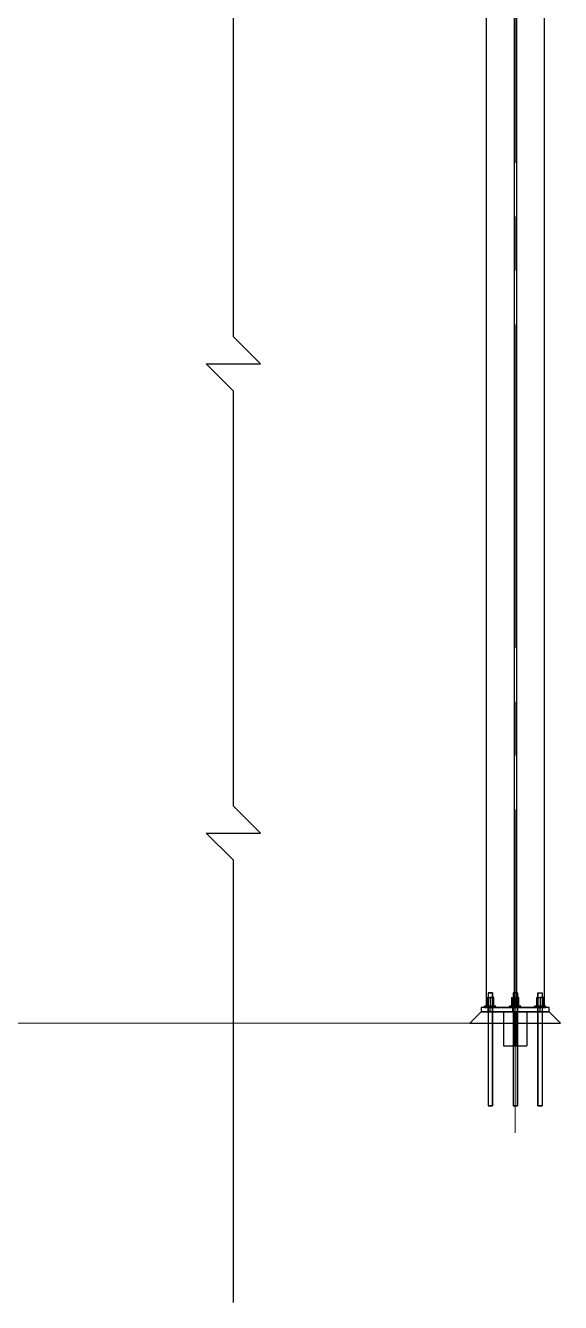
# Model space of a CAD drawing. Header units: metres. Extents: x 0 to 63075, y 0 to 44550.
# Drawn here: x 32987 to 35351, y 9912 to 15553 of the extents above; entities that cross this region are included whole.
import ezdxf

# ---------------------------------------------------------------- set-up
doc = ezdxf.new("R2010")
doc.units = ezdxf.units.M
doc.header["$LTSCALE"] = 75
doc.linetypes.add('CENTER2', pattern=[28.575, 19.05, -3.175, 3.175, -3.175])
for name, color, linetype in [('SC1', 7, 'CENTER2'), ('SDM', 7, 'Continuous'), ('SL1', 8, 'Continuous')]:
    doc.layers.add(name, color=color, linetype=linetype)

# ---------------------------------------------------------------- blocks, each defined once
blk = doc.blocks.new('A$C30d4501c')
at = {"layer": 'SL1'}
for p, q in [((1240.1, 9396.4), (1240.1, 434)), ((1250.6, 9396.4), (1250.6, 434)), ((1117.3, 5155), (1117.3, 440.3)), ((1373.3, 5155), (1373.3, 440.3)), ((1119.5, 478.3), (1151.1, 478.3)), ((1119.5, 478.3), (1119.5, 440.3)), ((1119.5, 478.3), (1151.1, 478.3)), ((1119.5, 478.3), (1119.5, 440.3)), ((1125.4, 478.3), (1125.4, 440.3)), ((1125.4, 478.3), (1125.4, 440.3)), ((1125.8, 500), (1125.8, 478.3)), ((1125.8, 500), (1144.8, 500)), ((1125.8, 500), (1125.8, 0)), ((1144.8, 500), (1125.8, 500)), ((1125.8, 478.3), (1125.8, 365)), ((1151.1, 478.3), (1135.3, 478.3)), ((1135.3, 478.3), (1135.3, 440.3)), ((1135.3, 478.3), (1135.3, 440.3)), ((1144.8, 500), (1144.8, 478.3)), ((1144.8, 0), (1144.8, 500)), ((1144.8, 478.3), (1144.8, 365)), ((1145.2, 478.3), (1145.2, 440.3)), ((1145.2, 478.3), (1145.2, 440.3)), ((1151.1, 440.3), (1151.1, 478.3)), ((1151.1, 440.3), (1151.1, 478.3)), ((1229.5, 478.3), (1261.1, 478.3)), ((1229.5, 478.3), (1229.5, 440.3)), ((1229.5, 478.3), (1261.1, 478.3)), ((1229.5, 478.3), (1229.5, 440.3)), ((1235.4, 478.3), (1235.4, 440.3)), ((1235.4, 478.3), (1235.4, 440.3)), ((1235.8, 500), (1235.8, 478.3)), ((1235.8, 500), (1254.8, 500)), ((1235.8, 500), (1235.8, 0)), ((1254.8, 500), (1235.8, 500)), ((1235.8, 478.3), (1235.8, 365)), ((1261.1, 478.3), (1245.3, 478.3)), ((1245.3, 478.3), (1245.3, 440.3)), ((1245.3, 478.3), (1245.3, 440.3)), ((1254.8, 500), (1254.8, 478.3)), ((1254.8, 0), (1254.8, 500)), ((1254.8, 478.3), (1254.8, 365)), ((1255.2, 478.3), (1255.2, 440.3)), ((1255.2, 478.3), (1255.2, 440.3)), ((1261.1, 440.3), (1261.1, 478.3)), ((1261.1, 440.3), (1261.1, 478.3)), ((1339.5, 478.3), (1371.1, 478.3)), ((1339.5, 478.3), (1339.5, 440.3)), ((1339.5, 478.3), (1371.1, 478.3)), ((1339.5, 478.3), (1339.5, 440.3)), ((1345.4, 478.3), (1345.4, 440.3)), ((1345.4, 478.3), (1345.4, 440.3)), ((1345.8, 500), (1345.8, 478.3)), ((1345.8, 500), (1364.8, 500)), ((1345.8, 0), (1345.8, 500)), ((1345.8, 500), (1364.8, 500)), ((1345.8, 478.3), (1345.8, 365)), ((1371.1, 478.3), (1355.3, 478.3)), ((1355.3, 478.3), (1355.3, 440.3)), ((1355.3, 478.3), (1355.3, 440.3)), ((1364.8, 500), (1364.8, 478.3)), ((1364.8, 500), (1364.8, 0)), ((1364.8, 478.3), (1364.8, 365)), ((1365.2, 478.3), (1365.2, 440.3)), ((1365.2, 478.3), (1365.2, 440.3)), ((1371.1, 440.3), (1371.1, 478.3)), ((1371.1, 440.3), (1371.1, 478.3)), ((1095.3, 415), (1045.3, 365)), ((1395.3, 434), (1095.3, 434)), ((1095.3, 434), (1095.3, 415)), ((1095.3, 415), (1395.3, 415)), ((1395.3, 415), (1095.3, 415)), ((1160.3, 440.3), (1110.3, 440.3)), ((1110.3, 440.3), (1110.3, 434)), ((1110.3, 434), (1110.3, 440.3)), ((1110.3, 440.3), (1160.3, 440.3)), ((1110.3, 434), (1160.3, 434)), ((1110.3, 434), (1160.3, 434)), ((1117.3, 440.3), (1117.3, 434)), ((1117.3, 434), (1373.3, 434)), ((1119.5, 440.3), (1151.1, 440.3)), ((1119.5, 440.3), (1151.1, 440.3)), ((1125.2, 434), (1125.2, 440.3)), ((1125.2, 434), (1125.2, 440.3)), ((1125.2, 415), (1125.2, 434)), ((1125.2, 415), (1125.2, 434)), ((1125.4, 440.3), (1126.4, 440.3)), ((1125.6, 440.3), (1125.4, 440.3)), ((1125.4, 440.3), (1126.4, 440.3)), ((1126.4, 440.3), (1125.4, 440.3)), ((1126.4, 440.3), (1125.6, 440.3)), ((1135.3, 434), (1135.3, 440.3)), ((1135.3, 434), (1135.3, 440.3)), ((1135.3, 415), (1135.3, 434)), ((1135.3, 415), (1135.3, 434)), ((1145.2, 440.3), (1144.2, 440.3)), ((1144.2, 440.3), (1145.2, 440.3)), ((1145.2, 440.3), (1144.2, 440.3)), ((1144.2, 440.3), (1145.2, 440.3)), ((1145.4, 434), (1145.4, 440.3)), ((1145.4, 434), (1145.4, 440.3)), ((1145.4, 415), (1145.4, 434)), ((1145.4, 415), (1145.4, 434)), ((1160.3, 434), (1160.3, 440.3)), ((1160.3, 434), (1160.3, 440.3)), ((1296.3, 415), (1194.3, 415)), ((1194.3, 415), (1194.3, 265)), ((1270.3, 440.3), (1220.3, 440.3)), ((1220.3, 440.3), (1220.3, 434)), ((1220.3, 434), (1220.3, 440.3)), ((1220.3, 440.3), (1270.3, 440.3)), ((1220.3, 434), (1270.3, 434)), ((1220.3, 434), (1270.3, 434)), ((1229.5, 440.3), (1261.1, 440.3)), ((1229.5, 440.3), (1261.1, 440.3)), ((1235.2, 434), (1235.2, 440.3)), ((1235.2, 434), (1235.2, 440.3)), ((1235.2, 415), (1235.2, 434)), ((1235.2, 415), (1235.2, 434)), ((1235.4, 440.3), (1236.4, 440.3)), ((1235.6, 440.3), (1235.4, 440.3)), ((1235.4, 440.3), (1236.4, 440.3)), ((1236.4, 440.3), (1235.4, 440.3)), ((1236.4, 440.3), (1235.6, 440.3)), ((1242.4, 415), (1242.4, 265)), ((1245.3, 434), (1245.3, 440.3)), ((1245.3, 434), (1245.3, 440.3)), ((1245.3, 415), (1245.3, 434)), ((1245.3, 415), (1245.3, 434)), ((1248.2, 415), (1248.2, 265)), ((1255.2, 440.3), (1254.2, 440.3)), ((1254.2, 440.3), (1255.2, 440.3)), ((1255.2, 440.3), (1254.2, 440.3)), ((1254.2, 440.3), (1255.2, 440.3)), ((1255.4, 434), (1255.4, 440.3)), ((1255.4, 434), (1255.4, 440.3)), ((1255.4, 415), (1255.4, 434)), ((1255.4, 415), (1255.4, 434)), ((1270.3, 434), (1270.3, 440.3)), ((1270.3, 434), (1270.3, 440.3)), ((1296.3, 415), (1296.3, 365)), ((1380.3, 440.3), (1330.3, 440.3)), ((1330.3, 440.3), (1330.3, 434)), ((1330.3, 434), (1330.3, 440.3)), ((1330.3, 440.3), (1380.3, 440.3)), ((1330.3, 434), (1380.3, 434)), ((1330.3, 434), (1380.3, 434)), ((1339.5, 440.3), (1371.1, 440.3)), ((1339.5, 440.3), (1371.1, 440.3)), ((1345.2, 434), (1345.2, 440.3)), ((1345.2, 434), (1345.2, 440.3)), ((1345.2, 415), (1345.2, 434)), ((1345.2, 415), (1345.2, 434)), ((1345.4, 440.3), (1346.4, 440.3)), ((1345.6, 440.3), (1345.4, 440.3)), ((1345.4, 440.3), (1346.4, 440.3)), ((1346.4, 440.3), (1345.4, 440.3)), ((1346.4, 440.3), (1345.6, 440.3)), ((1355.3, 434), (1355.3, 440.3)), ((1355.3, 434), (1355.3, 440.3)), ((1355.3, 415), (1355.3, 434)), ((1355.3, 415), (1355.3, 434)), ((1365.2, 440.3), (1364.2, 440.3)), ((1364.2, 440.3), (1365.2, 440.3)), ((1365.2, 440.3), (1364.2, 440.3)), ((1364.2, 440.3), (1365.2, 440.3)), ((1365.4, 434), (1365.4, 440.3)), ((1365.4, 434), (1365.4, 440.3)), ((1365.4, 415), (1365.4, 434)), ((1365.4, 415), (1365.4, 434)), ((1373.3, 434), (1373.3, 440.3)), ((1380.3, 434), (1380.3, 440.3)), ((1380.3, 434), (1380.3, 440.3)), ((1395.3, 415), (1395.3, 434)), ((1445.3, 365), (1395.3, 415)), ((1045.3, 365), (1445.3, 365)), ((1125.8, 365), (1125.8, 0)), ((1144.8, 365), (1144.8, 0)), ((1194.3, 365), (1194.3, 265)), ((1235.8, 365), (1235.8, 0)), ((1254.8, 365), (1254.8, 0)), ((1296.3, 365), (1296.3, 265)), ((1345.8, 365), (1345.8, 0)), ((1364.8, 365), (1364.8, 0)), ((1194.3, 265), (1235.8, 265)), ((1235.8, 265), (1254.8, 265)), ((1254.8, 265), (1296.3, 265)), ((1125.8, 0), (1127.1, 0)), ((1144.8, 0), (1125.8, 0)), ((1127.1, 0), (1144.8, 0)), ((1235.8, 0), (1237.1, 0)), ((1254.8, 0), (1235.8, 0)), ((1237.1, 0), (1254.8, 0)), ((1345.8, 0), (1364.8, 0)), ((1364.8, 0), (1345.8, 0)), ((1363.5, 0), (1347.1, 0))]:
    blk.add_line(p, q, dxfattribs=at)

msp = doc.modelspace()

# ---------------------------------------------------------------- linework, layer by layer
at = {"layer": 'SC1', "lineweight": 0}
msp.add_line((35150.5, 10661.1), (35150.5, 22305.9), dxfattribs=at)
at = {"layer": 'SDM', "extrusion": (0, 1, 0)}
for p, q in [((33905.2, 14178.6), (33905.2, 16012)), ((33905.2, 12105.2), (33905.2, 13938.6)), ((33905.2, 9911.8), (33905.2, 11865.2))]:
    msp.add_line(p, q, dxfattribs=at)
at = {"layer": 'SDM'}
for p, q in [((34025.2, 14058.6), (33905.2, 14178.6)), ((33905.2, 13938.6), (33785.2, 14058.6)), ((33785.2, 14058.6), (34025.2, 14058.6)), ((34025.2, 11985.2), (33905.2, 12105.2)), ((33905.2, 11865.2), (33785.2, 11985.2)), ((33785.2, 11985.2), (34025.2, 11985.2))]:
    msp.add_line(p, q, dxfattribs=at)
at = {"layer": 'SDM', "lineweight": 0}
msp.add_line((32033.5, 11145.4), (34950.5, 11145.4), dxfattribs=at)

# ---------------------------------------------------------------- block references
at = {"layer": 'SDM'}
msp.add_blockref('A$C30d4501c', (33905.2, 10780.4), dxfattribs=at)

doc.saveas('drawing.dxf')
